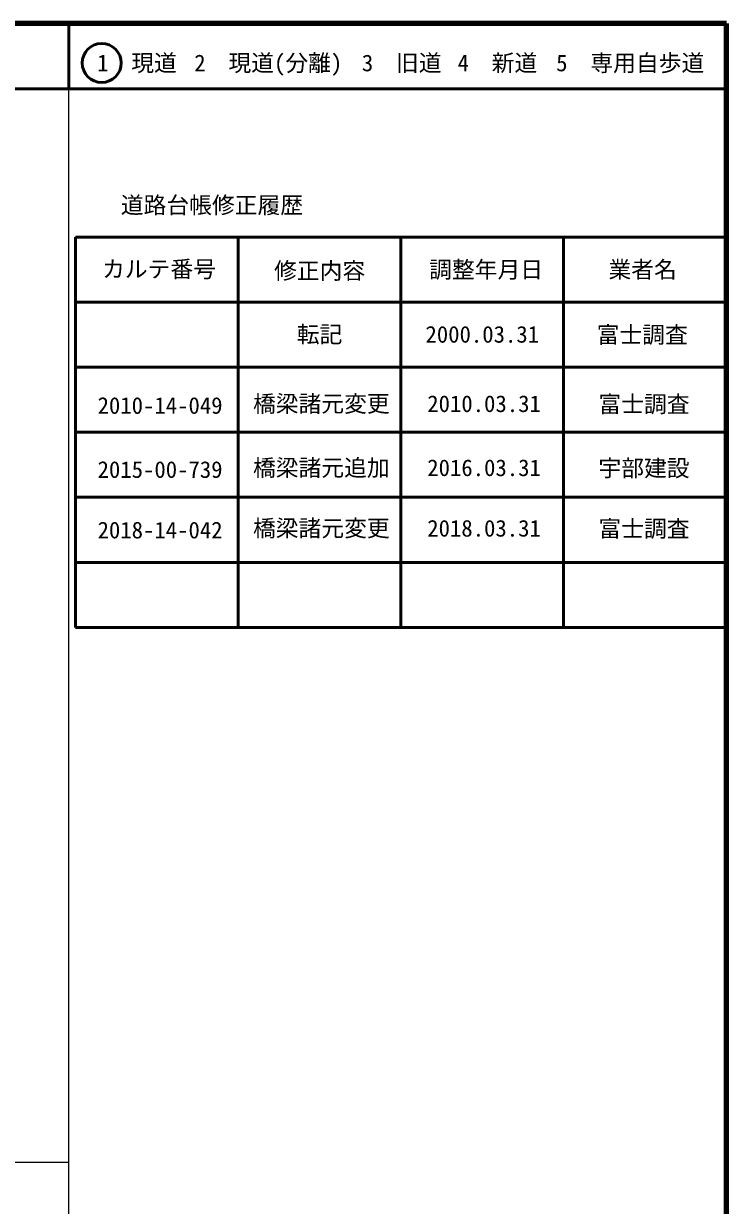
# Model space of a CAD drawing. Units: millimetres on the paper, enlarged 1000 times. Extents: x 40000 to 680000, y 20000 to 380000.
# Drawn here: x 572037 to 680000, y 198357 to 380000 of the extents above; entities that cross this region are included whole.
import ezdxf
from ezdxf.enums import TextEntityAlignment as Align

# ---------------------------------------------------------------- set-up
doc = ezdxf.new("R2010")
doc.units = ezdxf.units.MM
doc.header["$LTSCALE"] = 1000
for name, color, linetype, lineweight in [('M-TTL', 2, 'Continuous', 140), ('M-TTL-BAND', 7, 'Continuous', 25), ('M-TTL-FRAM', 2, 'Continuous', 50), ('M-TTL-LINE', 7, 'Continuous', 50)]:
    doc.layers.add(name, color=color, linetype=linetype, lineweight=lineweight)
doc.layers.add('M-TTL-TXT', color=7, linetype='Continuous')
doc.styles.add('ＭＳ ゴシック', font='')
doc.styles.get('ＭＳ ゴシック').set_extended_font_data('MS Gothic')

msp = doc.modelspace()

# ---------------------------------------------------------------- linework, layer by layer
at = {"layer": 'M-TTL'}
for p, q in [((680000, 380000), (40000, 380000)), ((680000, 20000), (680000, 380000))]:
    msp.add_line(p, q, dxfattribs=at)
at = {"layer": 'M-TTL-BAND'}
for p, q in [((579000, 20000), (579000, 370000)), ((40000, 205000), (579000, 205000))]:
    msp.add_line(p, q, dxfattribs=at)
at = {"layer": 'M-TTL-FRAM'}
for p, q in [((580000, 347197), (580000, 287197)), ((580000, 347197), (680000, 347197)), ((580000, 287197), (680000, 287197))]:
    msp.add_line(p, q, dxfattribs=at)
at = {"layer": 'M-TTL-LINE'}
for p, q in [((579000, 380000), (579000, 370000)), ((40000, 370000), (680000, 370000)), ((605000, 347197), (605000, 287197)), ((630000, 347197), (630000, 287197)), ((655000, 347197), (655000, 287197)), ((580000, 337197), (680000, 337197)), ((580000, 327197), (680000, 327197)), ((580000, 317197), (680000, 317197)), ((580000, 307197), (680000, 307197)), ((580000, 297197), (680000, 297197))]:
    msp.add_line(p, q, dxfattribs=at)
msp.add_circle((584031, 373958), 3000, dxfattribs=at)

# ---------------------------------------------------------------- texts
at = {"layer": 'M-TTL-TXT', "style": 'ＭＳ ゴシック'}
for s, p in [('1\u3000現道', (589448, 373958)), ('2\u3000現道(分離)', (609619, 373958)), ('3\u3000旧道', (630121, 373958)), ('4\u3000新道', (644824, 373958)), ('5\u3000専用自歩道', (665228, 373958)), ('道路台帳修正履歴', (600968, 352113)), ('カルテ番号', (592839, 342277)), ('修正内容', (617509, 342023)), ('調整年月日', (643089, 342197)), ('業者名', (667134, 342197)), ('転記', (617500, 332245)), ('2000.03.31', (642500, 332245)), ('富士調査', (667077, 332189)), ('2010-14-049', (592998, 321306)), ('橋梁諸元変更', (617773, 321579)), ('2010.03.31', (642773, 321579)), ('富士調査', (667350, 321522)), ('2015-00-739', (592998, 311460)), ('橋梁諸元追加', (617773, 311734)), ('2016.03.31', (642773, 311734)), ('宇部建設', (667350, 311677)), ('2018-14-042', (592998, 302161)), ('橋梁諸元変更', (617773, 302435)), ('2018.03.31', (642773, 302435)), ('富士調査', (667350, 302378))]:
    msp.add_text(s, height=2566, dxfattribs=at).set_placement(p, align=Align.MIDDLE_CENTER)

doc.saveas('drawing.dxf')
